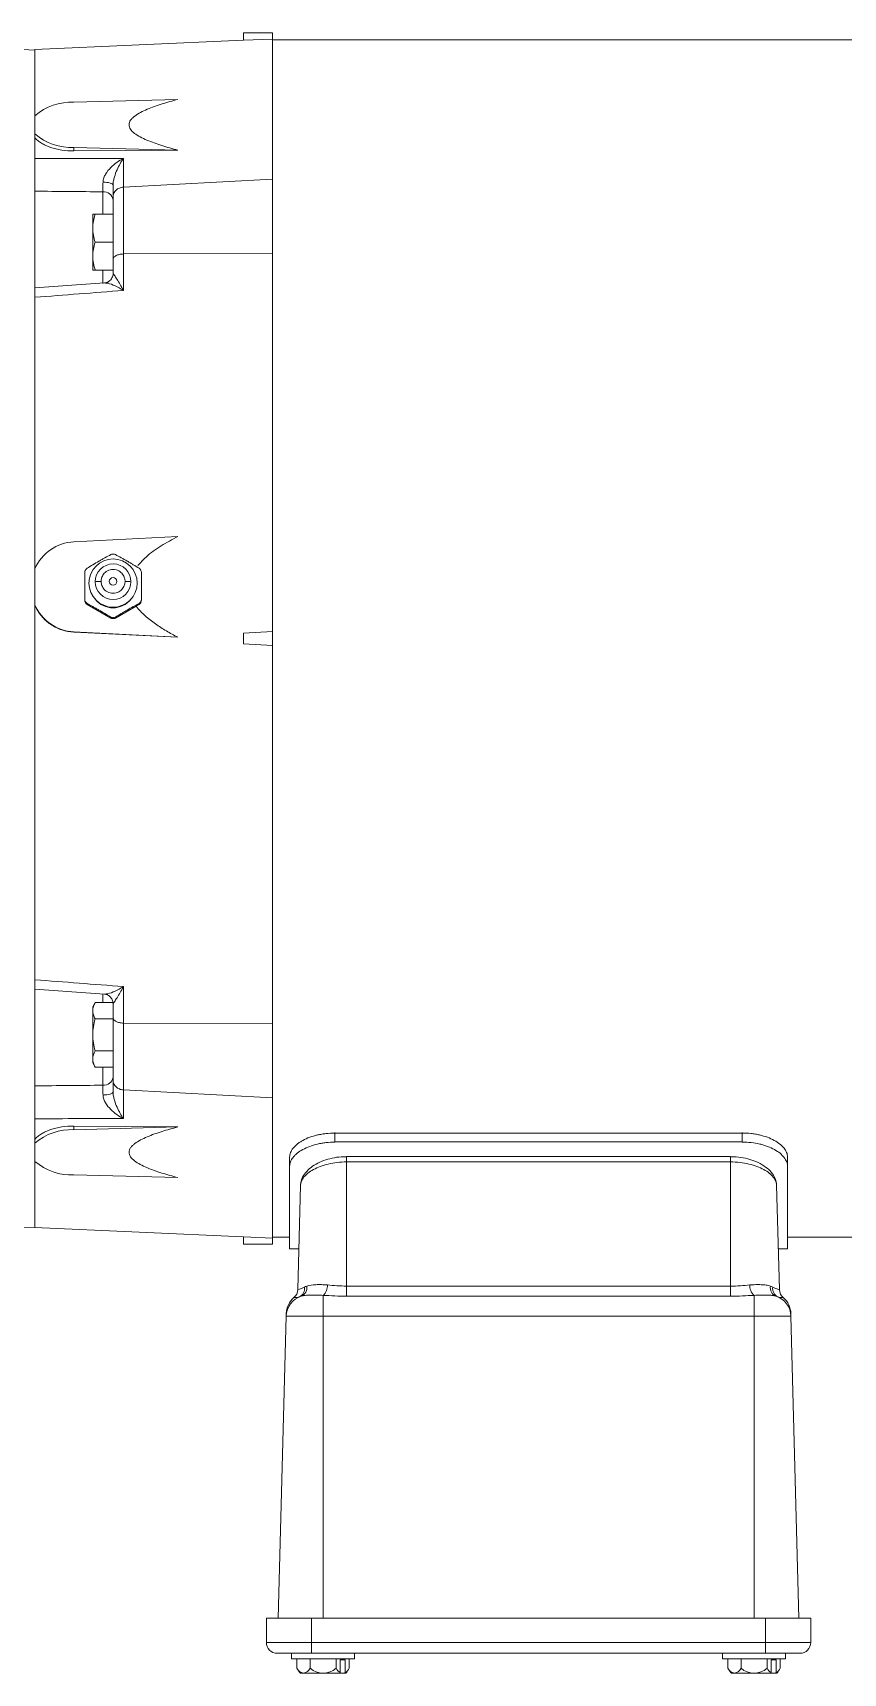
# Paper-space layout '_Top' of a CAD drawing. Header units: inches. Extents: x -11.6 to 6.2, y -5.7 to 3.6.
# Drawn here: x -6.07 to -1.6, y -5.71 to 3.35 of the extents above; entities that cross this region are included whole.
import ezdxf

# ---------------------------------------------------------------- set-up
doc = ezdxf.new("R2010")
doc.units = ezdxf.units.IN
doc.header["$MEASUREMENT"] = 0

psp = doc.layouts.new('_Top')

# ---------------------------------------------------------------- linework, layer by layer
at = {"color": 7, "linetype": 'Continuous', "lineweight": 15}
for p, q in [((-6.062, 3.25), (-6.6244, 3.2795)), ((-4.91, 3.3039), (-6.062, 3.253)), ((-4.91, 3.3038), (-4.91, 3.345)), ((-4.91, 3.345), (-4.75, 3.345)), ((-4.75, 3.3108), (-4.91, 3.3038)), ((-4.75, -3.345), (-4.75, 3.345)), ((2.5, 3.306), (-4.75, 3.306)), ((-6.062, 3.253), (-6.062, 2.6516)), ((-5.8461, 2.9619), (-5.2724, 2.977)), ((-6.062, 2.6333), (-6.062, 1.9048)), ((-5.2724, 2.6972), (-5.8461, 2.7123)), ((-5.8461, 2.6923), (-5.8461, 2.7123)), ((-5.2724, 2.6972), (-5.8461, 2.6923)), ((-5.5727, 2.6511), (-5.5727, 2.4926)), ((-5.63, 2.016), (-5.63, 2.504)), ((-5.5731, 2.4926), (-5.5731, 2.1237)), ((-4.75, 2.5364), (-5.5727, 2.4926)), ((-5.7425, 2.0342), (-5.7425, 2.3427)), ((-5.63, 2.3427), (-5.7287, 2.3427)), ((-5.63, 2.1885), (-5.7287, 2.1885)), ((-5.5727, 2.1237), (-4.75, 2.1283)), ((-5.5727, 2.1237), (-5.5727, 1.9223)), ((-5.63, 2.0342), (-5.7287, 2.0342)), ((-5.677, 1.9645), (-6.0622, 1.9358)), ((-6.062, 1.8844), (-6.062, -1.8844)), ((-5.8461, 0.5342), (-5.2724, 0.5642)), ((-5.784, 0.2005), (-5.784, 0.2055)), ((-5.7809, 0.2002), (-5.7809, 0.1952)), ((-5.7737, 0.1882), (-5.7737, 0.1934)), ((-5.6427, 0.1129), (-5.7737, 0.1882)), ((-5.4863, 0.1883), (-5.5025, 0.1789)), ((-5.4863, 0.1934), (-5.4863, 0.1883)), ((-5.4791, 0.1953), (-5.4791, 0.2002)), ((-5.476, 0.2055), (-5.476, 0.2007)), ((-5.6427, 0.118), (-5.6427, 0.1129)), ((-5.6331, 0.1102), (-5.6331, 0.1152)), ((-5.6269, 0.1152), (-5.6269, 0.1102)), ((-5.5025, 0.1789), (-5.6173, 0.1129)), ((-5.6173, 0.1129), (-5.6173, 0.118)), ((-5.2724, 0.0069), (-5.8461, 0.0368)), ((-5.8461, 0.0348), (-5.8461, 0.0368)), ((-5.2724, 0.0069), (-5.8461, 0.0348)), ((-4.75, 0.0384), (-4.91, 0.03)), ((-4.91, 0.03), (-4.91, -0.03)), ((-4.91, -0.03), (-4.75, -0.0384)), ((-6.0621, -1.9355), (-5.6772, -1.9647)), ((-6.062, -1.9048), (-6.062, -2.6333)), ((-5.5727, -1.9223), (-5.5727, -2.1237)), ((-5.7287, -2.0104), (-5.7425, -2.0342)), ((-5.7425, -2.3427), (-5.7425, -2.0342)), ((-5.63, -2.0104), (-5.7287, -2.0104)), ((-5.63, -2.504), (-5.63, -2.016)), ((-5.63, -2.0994), (-5.7287, -2.0994)), ((-5.5731, -2.1237), (-5.5731, -2.4926)), ((-4.75, -2.1283), (-5.5727, -2.1237)), ((-5.7425, -2.3427), (-5.7287, -2.3666)), ((-5.63, -2.2776), (-5.7287, -2.2776)), ((-5.63, -2.3666), (-5.7287, -2.3666)), ((-5.5727, -2.4926), (-4.75, -2.5364)), ((-5.5727, -2.4926), (-5.5727, -2.6511)), ((-6.062, -2.6516), (-6.062, -3.253)), ((-5.8461, -2.6923), (-5.2724, -2.6972)), ((-5.8461, -2.6923), (-5.8461, -2.7123)), ((-5.8461, -2.7123), (-5.2724, -2.6972)), ((-4.405, -2.7809), (-4.405, -2.7281)), ((-4.405, -2.7316), (-2.155, -2.7316)), ((-2.155, -2.7802), (-4.405, -2.7802)), ((-2.155, -2.7802), (-2.155, -2.7288)), ((-4.655, -2.9154), (-4.655, -2.8633)), ((-2.22, -2.8611), (-4.34, -2.8611)), ((-4.34, -2.8611), (-4.34, -3.6317)), ((-2.22, -2.8903), (-4.34, -2.8903)), ((-2.22, -3.6317), (-2.22, -2.8611)), ((-1.905, -3.371), (-1.905, -2.8633)), ((-5.2724, -2.977), (-5.8461, -2.9619)), ((-4.655, -3.371), (-4.655, -2.9154)), ((-4.6099, -3.5956), (-4.5947, -3.0183)), ((-1.9653, -3.0183), (-1.9501, -3.5956)), ((-6.1451, -3.2544), (-6.062, -3.25)), ((-6.062, -3.253), (-4.91, -3.3039)), ((-4.91, -3.3038), (-4.75, -3.3108)), ((-4.91, -3.3038), (-4.91, -3.345)), ((-4.75, -3.345), (-4.91, -3.345)), ((-4.75, -3.306), (-4.655, -3.306)), ((-1.905, -3.306), (2.5, -3.306)), ((-4.655, -3.371), (-4.604, -3.371)), ((-1.956, -3.371), (-1.905, -3.371)), ((-4.34, -3.5762), (-2.22, -3.5762)), ((-4.47, -3.6273), (-4.47, -5.4108)), ((-2.22, -3.6317), (-4.34, -3.6317)), ((-2.09, -3.6273), (-2.09, -5.4108)), ((-4.6738, -3.7427), (-4.7175, -5.4108)), ((-1.8862, -3.7427), (-4.6738, -3.7427)), ((-1.8862, -3.7427), (-1.8425, -5.4108)), ((-4.7835, -5.4108), (-1.7765, -5.4108)), ((-4.7835, -5.5438), (-4.7835, -5.4108)), ((-4.5335, -5.4108), (-4.5335, -5.6038)), ((-2.0265, -5.6038), (-2.0265, -5.4108)), ((-1.7765, -5.4108), (-1.7765, -5.5438)), ((-4.7835, -5.5438), (-1.7765, -5.5438)), ((-1.8365, -5.6038), (-4.7235, -5.6038)), ((-4.644, -5.6038), (-4.644, -5.6348)), ((-4.296, -5.6348), (-4.296, -5.6038)), ((-2.264, -5.6038), (-2.264, -5.6348)), ((-1.916, -5.6348), (-1.916, -5.6038)), ((-4.644, -5.6348), (-4.296, -5.6348)), ((-4.6143, -5.6868), (-4.6143, -5.6348)), ((-4.5422, -5.6868), (-4.5422, -5.6348)), ((-4.3978, -5.6868), (-4.3978, -5.6348)), ((-4.3752, -5.6398), (-4.3482, -5.6398)), ((-4.3752, -5.7105), (-4.3752, -5.6398)), ((-4.3482, -5.6398), (-4.3482, -5.7105)), ((-4.3257, -5.6868), (-4.3257, -5.6348)), ((-2.264, -5.6348), (-1.916, -5.6348)), ((-2.2343, -5.6868), (-2.2343, -5.6348)), ((-2.1622, -5.6868), (-2.1622, -5.6348)), ((-2.0178, -5.6868), (-2.0178, -5.6348)), ((-1.9952, -5.6398), (-1.9682, -5.6398)), ((-1.9952, -5.7105), (-1.9952, -5.6398)), ((-1.9682, -5.6398), (-1.9682, -5.7105)), ((-1.9457, -5.6868), (-1.9457, -5.6348)), ((-4.345, -5.7138), (-4.595, -5.7138)), ((-1.965, -5.7138), (-2.215, -5.7138))]:
    psp.add_line(p, q, dxfattribs=at)
at = {"color": 8, "linetype": 'Continuous', "lineweight": 15}
for p, q in [((-5.6869, 2.3427), (-5.6869, 2.4669)), ((-5.6869, 1.9597), (-5.6869, 2.0342)), ((-5.6869, -2.0104), (-5.6869, -1.9618)), ((-5.6869, -2.4669), (-5.6869, -2.3666))]:
    psp.add_line(p, q, dxfattribs=at)
at = {"color": 7, "linetype": 'Continuous', "lineweight": 15, "flags": 128}
for points in [[(-5.6856, 2.5207), (-5.6746, 2.5202), (-5.664, 2.5191), (-5.6544, 2.5175), (-5.6461, 2.5154), (-5.6392, 2.5129), (-5.6342, 2.5102), (-5.631, 2.5071), (-5.63, 2.504)], [(-5.6856, -2.5207), (-5.6746, -2.5202), (-5.664, -2.5191), (-5.6544, -2.5175), (-5.6461, -2.5154), (-5.6392, -2.5129), (-5.6342, -2.5102), (-5.631, -2.5071), (-5.63, -2.504)]]:
    psp.add_lwpolyline(points, dxfattribs=at)
at = {"color": 7, "linetype": 'Continuous', "lineweight": 15}
psp.add_circle((-5.63, 0.3156), 0.0211, dxfattribs=at)
for centre, radius, start, end in [((-5.8601, 2.6529), 0.3094, 87.41159, 130.74755), ((-5.8601, 3.0213), 0.3094, 229.25245, 272.58841), ((-5.682, 2.4143), 0.0528, 9.85779, 95.22622), ((-5.8333, 0.2846), 0.25, 92.93744, 156.20644), ((-5.63, 0.2892), 0.1767, 89.00635, 90.99365), ((-5.6309, 0.2903), 0.1752, 148.90598, 150.90466), ((-5.63, 0.3058), 0.1334, 0.16532, 179.83468), ((-5.63, 0.3134), 0.0985, 0.17579, 179.82421), ((-5.6291, 0.2903), 0.1752, 29.09534, 31.09402), ((-5.63, 0.3065), 0.1334, 180.16532, 359.83468), ((-5.63, 0.314), 0.0985, 180.17579, 359.82421), ((-5.8333, 0.2865), 0.25, 203.79356, 267.06256), ((-5.6309, 0.2907), 0.1752, 209.09534, 211.09402), ((-5.6309, 0.2857), 0.1752, 209.09534, 211.09402), ((-5.6291, 0.2907), 0.1752, 328.90598, 330.90466), ((-5.63, 0.2918), 0.1767, 269.00635, 270.99365), ((-5.63, 0.2869), 0.1767, 269.00636, 270.99364), ((-5.682, -2.4143), 0.0528, 264.77378, 350.14221), ((-5.8601, -3.0213), 0.3094, 87.41159, 130.74755), ((-5.8601, -2.6529), 0.3094, 229.25245, 272.58841), ((-4.6698, -3.594), 0.06, 310.2691, 358.5), ((-4.6239, -3.5893), 0.0515, 296.2527, 8.20701), ((-4.6103, -3.5845), 0.051, 292.70059, 9.57332), ((-4.5162, -3.5747), 0.0701, 311.26292, 4.07609), ((-2.0438, -3.5747), 0.0701, 175.92391, 228.73708), ((-1.9497, -3.5845), 0.051, 170.42668, 247.29941), ((-1.9361, -3.5893), 0.0515, 171.79299, 243.7473), ((-1.8902, -3.594), 0.06, 181.5, 229.7309), ((-4.5539, -3.7458), 0.12, 107.83246, 178.5), ((-4.5535, -3.7313), 0.12, 130.2691, 178.5), ((-2.0061, -3.7458), 0.12, 1.5, 72.16754), ((-2.0065, -3.7313), 0.12, 1.5, 49.7309), ((-4.7235, -5.5438), 0.06, 180, 270), ((-1.8365, -5.5438), 0.06, 270, 0), ((-4.47, -5.6038), 0.1665, 209.90545, 221.34778), ((-4.5728, -5.6689), 0.0453, 203.38329, 263.03837), ((-4.5837, -5.6689), 0.0453, 276.96163, 336.61671), ((-4.47, -5.6038), 0.11, 228.99842, 311.00158), ((-4.3463, -5.6601), 0.0581, 207.37252, 240.06233), ((-4.3772, -5.6601), 0.0581, 299.93767, 332.62748), ((-4.47, -5.6038), 0.1665, 318.65222, 330.09455), ((-2.09, -5.6038), 0.1665, 209.90545, 221.34778), ((-2.1928, -5.6689), 0.0453, 203.38329, 263.03837), ((-2.2037, -5.6689), 0.0453, 276.96163, 336.61671), ((-2.09, -5.6038), 0.11, 228.99842, 311.00158), ((-1.9663, -5.6601), 0.0581, 207.37252, 240.06233), ((-1.9972, -5.6601), 0.0581, 299.93767, 332.62748), ((-2.09, -5.6038), 0.1665, 318.65222, 330.09455), ((-4.5037, -5.6156), 0.1597, 322.0284, 323.54488), ((-4.4767, -5.6156), 0.1597, 322.0284, 323.54488), ((-2.1237, -5.6156), 0.1597, 322.0284, 323.54488), ((-2.0967, -5.6156), 0.1597, 322.0284, 323.54488)]:
    psp.add_arc(centre, radius, start, end, dxfattribs=at)
at = {"color": 8, "linetype": 'Continuous', "lineweight": 15}
psp.add_arc((-5.63, 0.2956), 0.1263, 218.70781, 321.29219, dxfattribs=at)
at = {"color": 7, "linetype": 'Continuous', "lineweight": 15}
for points, knots in [([(-5.2724, 2.6972), (-5.3025, 2.705), (-5.332, 2.7133), (-5.3893, 2.7315), (-5.4171, 2.7413), (-5.4557, 2.7578), (-5.4681, 2.7636), (-5.4913, 2.7761), (-5.5019, 2.7828), (-5.5204, 2.7969), (-5.5283, 2.8046), (-5.5365, 2.8167), (-5.5386, 2.8208), (-5.5414, 2.8292), (-5.5421, 2.8335), (-5.5419, 2.8419), (-5.5411, 2.8461), (-5.5381, 2.8545), (-5.5358, 2.8586), (-5.5302, 2.8666), (-5.5268, 2.8705), (-5.519, 2.878), (-5.5147, 2.8817), (-5.5005, 2.8924), (-5.4898, 2.8989), (-5.4668, 2.9112), (-5.4543, 2.917), (-5.4155, 2.9335), (-5.3881, 2.9431), (-5.3314, 2.961), (-5.3022, 2.9692), (-5.2724, 2.977)], [0, 0, 0, 0, 0.125, 0.125, 0.25, 0.25, 0.3125, 0.3125, 0.375, 0.375, 0.4375, 0.4375, 0.46875, 0.46875, 0.5, 0.5, 0.53125, 0.53125, 0.5625, 0.5625, 0.59375, 0.59375, 0.625, 0.625, 0.6875, 0.6875, 0.75, 0.75, 0.875, 0.875, 1, 1, 1, 1]), ([(-5.8461, 2.6923), (-5.8693, 2.6921), (-5.8918, 2.6937), (-5.9245, 2.6988), (-5.9353, 2.7009), (-5.9558, 2.7059), (-5.9657, 2.7088), (-5.9846, 2.7153), (-5.9936, 2.719), (-6.0107, 2.7269), (-6.0186, 2.7312), (-6.0332, 2.7402), (-6.0399, 2.745), (-6.052, 2.755), (-6.0574, 2.7603), (-6.062, 2.7657)], [0, 0, 0, 0, 0.25, 0.25, 0.375, 0.375, 0.5, 0.5, 0.625, 0.625, 0.75, 0.75, 0.875, 0.875, 1, 1, 1, 1]), ([(-5.6856, 2.5207), (-5.6855, 2.5283), (-5.684, 2.5359), (-5.679, 2.5508), (-5.6755, 2.5579), (-5.6636, 2.578), (-5.6535, 2.5901), (-5.6321, 2.6114), (-5.6206, 2.6209), (-5.597, 2.6377), (-5.5848, 2.6449), (-5.5727, 2.6511)], [0, 0, 0, 0, 0.125, 0.125, 0.25, 0.25, 0.5, 0.5, 0.75, 0.75, 1, 1, 1, 1]), ([(-5.63, 2.504), (-5.63, 2.512), (-5.6291, 2.5198), (-5.6264, 2.5349), (-5.6246, 2.5422), (-5.6185, 2.5633), (-5.6135, 2.5764), (-5.5973, 2.6127), (-5.585, 2.6336), (-5.5727, 2.6511)], [0, 0, 0, 0, 0.125, 0.125, 0.25, 0.25, 0.5, 0.5, 1, 1, 1, 1]), ([(-5.6869, 2.4669), (-5.6866, 2.4743), (-5.6863, 2.4825), (-5.6859, 2.5006), (-5.6857, 2.5104), (-5.6856, 2.5207)], [0, 0, 0, 0, 0.5, 0.5, 1, 1, 1, 1]), ([(-5.5731, 2.4926), (-5.5809, 2.4922), (-5.5884, 2.4906), (-5.5988, 2.4862), (-5.6021, 2.4845), (-5.6082, 2.4806), (-5.6111, 2.4783), (-5.6189, 2.4709), (-5.623, 2.4651), (-5.6272, 2.4557), (-5.6282, 2.4525), (-5.6296, 2.4458), (-5.63, 2.4424), (-5.63, 2.439)], [0, 0, 0, 0, 0.25, 0.25, 0.375, 0.375, 0.5, 0.5, 0.75, 0.75, 0.875, 0.875, 1, 1, 1, 1]), ([(-5.7425, 2.3427), (-5.7425, 2.3427), (-5.7412, 2.3427), (-5.7364, 2.3427), (-5.7329, 2.3427), (-5.7287, 2.3427)], [0, 0, 0, 0, 0.5, 0.5, 1, 1, 1, 1]), ([(-5.7425, 2.2656), (-5.7425, 2.2525), (-5.7412, 2.2395), (-5.7364, 2.2138), (-5.7329, 2.2011), (-5.7287, 2.1885)], [0, 0, 0, 0, 0.5, 0.5, 1, 1, 1, 1]), ([(-5.7287, 2.1885), (-5.7329, 2.1759), (-5.7364, 2.1631), (-5.7412, 2.1374), (-5.7425, 2.1244), (-5.7425, 2.1114)], [0, 0, 0, 0, 0.5, 0.5, 1, 1, 1, 1]), ([(-5.7425, 2.1114), (-5.7425, 2.0983), (-5.7412, 2.0851), (-5.7363, 2.0594), (-5.7329, 2.0467), (-5.7287, 2.0342)], [0, 0, 0, 0, 0.5, 0.5, 1, 1, 1, 1]), ([(-5.5731, 2.1237), (-5.5809, 2.1235), (-5.5884, 2.1226), (-5.5988, 2.1201), (-5.6021, 2.1192), (-5.6082, 2.117), (-5.6111, 2.1157), (-5.6189, 2.1116), (-5.623, 2.1084), (-5.6272, 2.1033), (-5.6282, 2.1015), (-5.6296, 2.0978), (-5.63, 2.096), (-5.63, 2.0941)], [0, 0, 0, 0, 0.25, 0.25, 0.375, 0.375, 0.5, 0.5, 0.75, 0.75, 0.875, 0.875, 1, 1, 1, 1]), ([(-5.6303, 2.015), (-5.6302, 2.0144), (-5.6295, 2.0074), (-5.6351, 1.9901), (-5.6496, 1.9733), (-5.6664, 1.9652), (-5.6737, 1.9645), (-5.6765, 1.9643)], [0, 0, 0, 0, 0.028884, 0.314901, 0.615895, 0.854896, 1, 1, 1, 1]), ([(-5.63, 2.016), (-5.63, 2.0158), (-5.6291, 2.0146), (-5.6264, 2.0109), (-5.6246, 2.0084), (-5.6185, 1.9996), (-5.6135, 1.992), (-5.5973, 1.9664), (-5.585, 1.9454), (-5.5727, 1.9223)], [0, 0, 0, 0, 0.125, 0.125, 0.25, 0.25, 0.5, 0.5, 1, 1, 1, 1]), ([(-6.062, 1.9336), (-6.062, 1.9335), (-6.062, 1.9333), (-6.062, 1.9206), (-6.062, 1.9085), (-6.062, 1.9048)], [0, 0, 0, 0, 0.336855, 0.795509, 1, 1, 1, 1]), ([(-5.4927, 0.4025), (-5.4783, 0.4188), (-5.4409, 0.4611), (-5.3646, 0.5136), (-5.3033, 0.5472), (-5.2724, 0.5642)], [0, 0, 0, 0, 0.236474, 0.615043, 1, 1, 1, 1]), ([(-5.6427, 0.4634), (-5.6532, 0.4578), (-5.6638, 0.4521), (-5.6801, 0.4431), (-5.6856, 0.44), (-5.6968, 0.4337), (-5.7025, 0.4305), (-5.7195, 0.4207), (-5.7307, 0.4142), (-5.7525, 0.4011), (-5.7633, 0.3945), (-5.7737, 0.388)], [0, 0, 0, 0, 0.25, 0.25, 0.375, 0.375, 0.5, 0.5, 0.75, 0.75, 1, 1, 1, 1]), ([(-5.4863, 0.388), (-5.4967, 0.3945), (-5.5073, 0.4009), (-5.5236, 0.4107), (-5.5291, 0.414), (-5.5403, 0.4206), (-5.5461, 0.4239), (-5.5631, 0.4337), (-5.5742, 0.4399), (-5.596, 0.452), (-5.6068, 0.4578), (-5.6173, 0.4634)], [0, 0, 0, 0, 0.25, 0.25, 0.375, 0.375, 0.5, 0.5, 0.75, 0.75, 1, 1, 1, 1]), ([(-5.7865, 0.366), (-5.7865, 0.3545), (-5.7865, 0.3427), (-5.7865, 0.3243), (-5.7865, 0.318), (-5.7865, 0.3053), (-5.7865, 0.2988), (-5.7865, 0.2792), (-5.7865, 0.2663), (-5.7865, 0.2406), (-5.7865, 0.2278), (-5.7865, 0.2154)], [0, 0, 0, 0, 0.25, 0.25, 0.375, 0.375, 0.5, 0.5, 0.75, 0.75, 1, 1, 1, 1]), ([(-5.696, 0.3156), (-5.696, 0.3211), (-5.6953, 0.3273), (-5.6913, 0.3407), (-5.688, 0.348), (-5.6775, 0.362), (-5.6702, 0.3687), (-5.6519, 0.3784), (-5.641, 0.3813), (-5.619, 0.3813), (-5.6081, 0.3784), (-5.5898, 0.3687), (-5.5825, 0.362), (-5.572, 0.348), (-5.5687, 0.3407), (-5.5647, 0.3273), (-5.564, 0.3211), (-5.564, 0.3156)], [0, 0, 0, 0, 0.125, 0.125, 0.25, 0.25, 0.375, 0.375, 0.5, 0.5, 0.625, 0.625, 0.75, 0.75, 0.875, 0.875, 1, 1, 1, 1]), ([(-5.4735, 0.2154), (-5.4735, 0.2278), (-5.4735, 0.2404), (-5.4735, 0.2596), (-5.4735, 0.266), (-5.4735, 0.279), (-5.4735, 0.2857), (-5.4735, 0.3052), (-5.4735, 0.3179), (-5.4735, 0.3425), (-5.4735, 0.3545), (-5.4735, 0.366)], [0, 0, 0, 0, 0.25, 0.25, 0.375, 0.375, 0.5, 0.5, 0.75, 0.75, 1, 1, 1, 1]), ([(-5.696, 0.3156), (-5.7025, 0.3156), (-5.7097, 0.3154), (-5.7215, 0.3147), (-5.7261, 0.3142), (-5.7285, 0.3137)], [0, 0, 0, 0, 0.5, 0.5, 1, 1, 1, 1]), ([(-5.564, 0.3156), (-5.564, 0.3101), (-5.5647, 0.3039), (-5.5687, 0.2905), (-5.572, 0.2832), (-5.5825, 0.2692), (-5.5898, 0.2625), (-5.6081, 0.2528), (-5.619, 0.2499), (-5.641, 0.2499), (-5.6519, 0.2528), (-5.6702, 0.2625), (-5.6775, 0.2692), (-5.688, 0.2832), (-5.6913, 0.2905), (-5.6953, 0.3039), (-5.696, 0.3101), (-5.696, 0.3156)], [0, 0, 0, 0, 0.125, 0.125, 0.25, 0.25, 0.375, 0.375, 0.5, 0.5, 0.625, 0.625, 0.75, 0.75, 0.875, 0.875, 1, 1, 1, 1]), ([(-5.564, 0.3156), (-5.5575, 0.3156), (-5.5503, 0.3154), (-5.5385, 0.3147), (-5.5339, 0.3142), (-5.5315, 0.3137)], [0, 0, 0, 0, 0.5, 0.5, 1, 1, 1, 1]), ([(-5.8461, 0.0348), (-5.8693, 0.0359), (-5.8918, 0.0402), (-5.9245, 0.0513), (-5.9353, 0.0558), (-5.9558, 0.0661), (-5.9657, 0.0719), (-5.9846, 0.0849), (-5.9936, 0.0921), (-6.0107, 0.1078), (-6.0186, 0.1161), (-6.0332, 0.1337), (-6.0399, 0.143), (-6.052, 0.1627), (-6.0574, 0.173), (-6.062, 0.1835)], [0, 0, 0, 0, 0.25, 0.25, 0.375, 0.375, 0.5, 0.5, 0.625, 0.625, 0.75, 0.75, 0.875, 0.875, 1, 1, 1, 1]), ([(-5.7737, 0.1934), (-5.7633, 0.1878), (-5.7527, 0.1821), (-5.7364, 0.1731), (-5.7309, 0.17), (-5.7197, 0.1637), (-5.7139, 0.1605), (-5.6969, 0.1507), (-5.6858, 0.1442), (-5.664, 0.1311), (-5.6532, 0.1245), (-5.6427, 0.118)], [0, 0, 0, 0, 0.25, 0.25, 0.375, 0.375, 0.5, 0.5, 0.75, 0.75, 1, 1, 1, 1]), ([(-5.6173, 0.118), (-5.6068, 0.1245), (-5.5962, 0.131), (-5.5799, 0.1408), (-5.5744, 0.144), (-5.5632, 0.1506), (-5.5575, 0.1539), (-5.5405, 0.1637), (-5.5293, 0.17), (-5.5075, 0.182), (-5.4967, 0.1878), (-5.4863, 0.1934)], [0, 0, 0, 0, 0.25, 0.25, 0.375, 0.375, 0.5, 0.5, 0.75, 0.75, 1, 1, 1, 1]), ([(-5.2724, 0.0069), (-5.2938, 0.018), (-5.315, 0.0295), (-5.3565, 0.0541), (-5.3769, 0.0671), (-5.4164, 0.0949), (-5.4354, 0.1097), (-5.4712, 0.1419), (-5.4881, 0.1596), (-5.5025, 0.1789)], [0, 0, 0, 0, 0.25, 0.25, 0.5, 0.5, 0.75, 0.75, 1, 1, 1, 1]), ([(-6.062, -1.9335), (-6.062, -1.9334), (-6.062, -1.9332), (-6.062, -1.9206), (-6.062, -1.9085), (-6.062, -1.9048)], [0, 0, 0, 0, 0.333445, 0.794457, 1, 1, 1, 1]), ([(-5.6764, -1.9643), (-5.6741, -1.9644), (-5.6669, -1.965), (-5.6503, -1.9727), (-5.636, -1.989), (-5.6297, -2.0061), (-5.6304, -2.0144), (-5.6306, -2.0165)], [0, 0, 0, 0, 0.121236, 0.380974, 0.647565, 0.911344, 1, 1, 1, 1]), ([(-5.63, -2.016), (-5.63, -2.0158), (-5.6291, -2.0146), (-5.6264, -2.0109), (-5.6246, -2.0084), (-5.6185, -1.9996), (-5.6135, -1.992), (-5.5973, -1.9664), (-5.585, -1.9454), (-5.5727, -1.9223)], [0, 0, 0, 0, 0.125, 0.125, 0.25, 0.25, 0.5, 0.5, 1, 1, 1, 1]), ([(-5.7425, -2.0549), (-5.7425, -2.0474), (-5.7412, -2.0397), (-5.7363, -2.0249), (-5.7329, -2.0176), (-5.7287, -2.0104)], [0, 0, 0, 0, 0.5, 0.5, 1, 1, 1, 1]), ([(-5.7287, -2.0994), (-5.7329, -2.0922), (-5.7364, -2.0848), (-5.7412, -2.0699), (-5.7425, -2.0624), (-5.7425, -2.0549)], [0, 0, 0, 0, 0.5, 0.5, 1, 1, 1, 1]), ([(-5.5731, -2.1237), (-5.5809, -2.1235), (-5.5884, -2.1226), (-5.5988, -2.1201), (-5.6021, -2.1192), (-5.6082, -2.117), (-5.6111, -2.1157), (-5.6189, -2.1116), (-5.623, -2.1084), (-5.6272, -2.1033), (-5.6282, -2.1015), (-5.6296, -2.0978), (-5.63, -2.096), (-5.63, -2.0941)], [0, 0, 0, 0, 0.25, 0.25, 0.375, 0.375, 0.5, 0.5, 0.75, 0.75, 0.875, 0.875, 1, 1, 1, 1]), ([(-5.7425, -2.1885), (-5.7425, -2.2036), (-5.7412, -2.2187), (-5.7364, -2.2484), (-5.7329, -2.263), (-5.7287, -2.2776)], [0, 0, 0, 0, 0.5, 0.5, 1, 1, 1, 1]), ([(-5.7425, -2.3221), (-5.7425, -2.3296), (-5.7412, -2.3372), (-5.7364, -2.352), (-5.7329, -2.3593), (-5.7287, -2.3666)], [0, 0, 0, 0, 0.5, 0.5, 1, 1, 1, 1]), ([(-5.5731, -2.4926), (-5.5809, -2.4922), (-5.5884, -2.4906), (-5.5988, -2.4862), (-5.6021, -2.4845), (-5.6082, -2.4806), (-5.6111, -2.4783), (-5.6189, -2.4709), (-5.623, -2.4651), (-5.6272, -2.4557), (-5.6282, -2.4525), (-5.6296, -2.4458), (-5.63, -2.4424), (-5.63, -2.439)], [0, 0, 0, 0, 0.25, 0.25, 0.375, 0.375, 0.5, 0.5, 0.75, 0.75, 0.875, 0.875, 1, 1, 1, 1]), ([(-5.6856, -2.5207), (-5.6857, -2.5104), (-5.6859, -2.5006), (-5.6863, -2.4825), (-5.6866, -2.4743), (-5.6869, -2.4669)], [0, 0, 0, 0, 0.5, 0.5, 1, 1, 1, 1]), ([(-5.6856, -2.5207), (-5.6855, -2.5283), (-5.684, -2.5359), (-5.679, -2.5508), (-5.6755, -2.5579), (-5.6636, -2.578), (-5.6535, -2.5901), (-5.6321, -2.6114), (-5.6206, -2.6209), (-5.597, -2.6377), (-5.5848, -2.6449), (-5.5727, -2.6511)], [0, 0, 0, 0, 0.125, 0.125, 0.25, 0.25, 0.5, 0.5, 0.75, 0.75, 1, 1, 1, 1]), ([(-5.63, -2.504), (-5.63, -2.512), (-5.6291, -2.5198), (-5.6264, -2.5349), (-5.6246, -2.5422), (-5.6185, -2.5633), (-5.6135, -2.5764), (-5.5973, -2.6127), (-5.585, -2.6336), (-5.5727, -2.6511)], [0, 0, 0, 0, 0.125, 0.125, 0.25, 0.25, 0.5, 0.5, 1, 1, 1, 1]), ([(-6.062, -2.7657), (-6.0574, -2.7603), (-6.052, -2.755), (-6.0399, -2.745), (-6.0332, -2.7402), (-6.0186, -2.7312), (-6.0107, -2.7269), (-5.9936, -2.7189), (-5.9846, -2.7153), (-5.9657, -2.7088), (-5.9558, -2.7059), (-5.9353, -2.7009), (-5.9245, -2.6988), (-5.8918, -2.6937), (-5.8693, -2.6921), (-5.8461, -2.6923)], [0, 0, 0, 0, 0.125, 0.125, 0.25, 0.25, 0.375, 0.375, 0.5, 0.5, 0.625, 0.625, 0.75, 0.75, 1, 1, 1, 1]), ([(-5.2724, -2.977), (-5.3025, -2.9691), (-5.332, -2.9609), (-5.3893, -2.9427), (-5.4171, -2.9329), (-5.4557, -2.9164), (-5.4681, -2.9106), (-5.4913, -2.8981), (-5.5019, -2.8914), (-5.5204, -2.8773), (-5.5283, -2.8696), (-5.5365, -2.8575), (-5.5386, -2.8534), (-5.5414, -2.845), (-5.5421, -2.8407), (-5.5419, -2.8323), (-5.5411, -2.8281), (-5.5381, -2.8197), (-5.5358, -2.8155), (-5.5302, -2.8076), (-5.5268, -2.8037), (-5.519, -2.7961), (-5.5147, -2.7925), (-5.5005, -2.7818), (-5.4898, -2.7753), (-5.4668, -2.763), (-5.4543, -2.7572), (-5.4155, -2.7407), (-5.3881, -2.7311), (-5.3314, -2.7132), (-5.3022, -2.705), (-5.2724, -2.6972)], [0, 0, 0, 0, 0.125, 0.125, 0.25, 0.25, 0.3125, 0.3125, 0.375, 0.375, 0.4375, 0.4375, 0.46875, 0.46875, 0.5, 0.5, 0.53125, 0.53125, 0.5625, 0.5625, 0.59375, 0.59375, 0.625, 0.625, 0.6875, 0.6875, 0.75, 0.75, 0.875, 0.875, 1, 1, 1, 1]), ([(-4.655, -2.8633), (-4.6549, -2.8551), (-4.6532, -2.8469), (-4.6484, -2.8347), (-4.6464, -2.8306), (-4.6416, -2.8225), (-4.6388, -2.8184), (-4.6293, -2.8066), (-4.6216, -2.799), (-4.608, -2.7881), (-4.6031, -2.7846), (-4.5927, -2.7777), (-4.5872, -2.7745), (-4.5699, -2.7651), (-4.5573, -2.7594), (-4.53, -2.7494), (-4.5156, -2.7451), (-4.4931, -2.7399), (-4.4854, -2.7384), (-4.4698, -2.7357), (-4.4618, -2.7346), (-4.4377, -2.7319), (-4.4214, -2.731), (-4.405, -2.731)], [0, 0, 0, 0, 0.125, 0.125, 0.1875, 0.1875, 0.25, 0.25, 0.375, 0.375, 0.4375, 0.4375, 0.5, 0.5, 0.625, 0.625, 0.75, 0.75, 0.8125, 0.8125, 0.875, 0.875, 1, 1, 1, 1]), ([(-4.405, -2.7809), (-4.4215, -2.7809), (-4.4378, -2.7818), (-4.4618, -2.7845), (-4.4697, -2.7856), (-4.4855, -2.7883), (-4.4933, -2.7899), (-4.516, -2.7952), (-4.5304, -2.7996), (-4.5576, -2.8097), (-4.5705, -2.8156), (-4.5936, -2.8283), (-4.6039, -2.8352), (-4.6176, -2.8463), (-4.6219, -2.8501), (-4.6296, -2.8578), (-4.633, -2.8617), (-4.6423, -2.8737), (-4.6471, -2.882), (-4.6535, -2.8987), (-4.655, -2.9071), (-4.655, -2.9154)], [0, 0, 0, 0, 0.125, 0.125, 0.1875, 0.1875, 0.25, 0.25, 0.375, 0.375, 0.5, 0.5, 0.625, 0.625, 0.6875, 0.6875, 0.75, 0.75, 0.875, 0.875, 1, 1, 1, 1]), ([(-2.155, -2.731), (-2.1386, -2.731), (-2.1224, -2.7319), (-2.0985, -2.7345), (-2.0906, -2.7356), (-2.0749, -2.7383), (-2.0672, -2.7398), (-2.0445, -2.7451), (-2.0302, -2.7493), (-2.0031, -2.7593), (-1.9902, -2.765), (-1.9672, -2.7775), (-1.9568, -2.7843), (-1.9431, -2.7952), (-1.9388, -2.799), (-1.9311, -2.8066), (-1.9241, -2.8143), (-1.9185, -2.8223), (-1.9137, -2.8304), (-1.9117, -2.8345), (-1.9068, -2.8468), (-1.9051, -2.8551), (-1.905, -2.8633)], [0, 0, 0, 0, 0.125, 0.125, 0.1875, 0.1875, 0.25, 0.25, 0.375, 0.375, 0.5, 0.5, 0.625, 0.625, 0.6875, 0.6875, 0.75, 0.8125, 0.8125, 0.875, 0.875, 1, 1, 1, 1]), ([(-1.905, -2.9154), (-1.905, -2.9071), (-1.9065, -2.8988), (-1.9112, -2.8863), (-1.9132, -2.8822), (-1.9179, -2.874), (-1.9207, -2.8699), (-1.93, -2.8578), (-1.9377, -2.8501), (-1.9558, -2.8354), (-1.9663, -2.8283), (-1.9894, -2.8156), (-2.002, -2.8099), (-2.0225, -2.8022), (-2.0296, -2.7998), (-2.044, -2.7955), (-2.0514, -2.7935), (-2.074, -2.7882), (-2.0898, -2.7855), (-2.1221, -2.7818), (-2.1385, -2.7809), (-2.155, -2.7809)], [0, 0, 0, 0, 0.125, 0.125, 0.1875, 0.1875, 0.25, 0.25, 0.375, 0.375, 0.5, 0.5, 0.625, 0.625, 0.6875, 0.6875, 0.75, 0.75, 0.875, 0.875, 1, 1, 1, 1]), ([(-4.34, -2.8903), (-4.3577, -2.8903), (-4.375, -2.8913), (-4.4091, -2.8952), (-4.4258, -2.8982), (-4.4572, -2.9056), (-4.472, -2.9102), (-4.4997, -2.9205), (-4.5122, -2.9262), (-4.535, -2.9387), (-4.5452, -2.9454), (-4.5626, -2.9592), (-4.57, -2.9663), (-4.582, -2.981), (-4.5866, -2.9885), (-4.5929, -3.0034), (-4.5946, -3.0109), (-4.5947, -3.0183)], [0, 0, 0, 0, 0.125, 0.125, 0.25, 0.25, 0.375, 0.375, 0.5, 0.5, 0.625, 0.625, 0.75, 0.75, 0.875, 0.875, 1, 1, 1, 1]), ([(-4.34, -2.862), (-4.35, -2.8619), (-4.3773, -2.8616), (-4.4211, -2.8688), (-4.4686, -2.8825), (-4.511, -2.9023), (-4.5473, -2.9275), (-4.5743, -2.9569), (-4.5913, -2.9878), (-4.5933, -3.0088), (-4.5942, -3.0184)], [0, 0, 0, 0, 0.072896, 0.199724, 0.32911, 0.462259, 0.601544, 0.749516, 0.886282, 1, 1, 1, 1]), ([(-1.9666, -3.0168), (-1.967, -3.0093), (-1.9678, -2.9906), (-1.9824, -2.962), (-2.0077, -2.9319), (-2.0441, -2.9049), (-2.0881, -2.8836), (-2.1373, -2.8691), (-2.1815, -2.8616), (-2.2099, -2.8619), (-2.22, -2.862)], [0, 0, 0, 0, 0.089648, 0.223629, 0.366929, 0.516944, 0.665266, 0.791664, 0.925407, 1, 1, 1, 1]), ([(-1.9653, -3.0183), (-1.9654, -3.0109), (-1.9671, -3.0034), (-1.9734, -2.9885), (-1.9779, -2.9811), (-1.99, -2.9663), (-1.9975, -2.9591), (-2.0149, -2.9453), (-2.0249, -2.9387), (-2.0476, -2.9263), (-2.0604, -2.9205), (-2.0878, -2.9102), (-2.1025, -2.9057), (-2.1342, -2.8982), (-2.1507, -2.8953), (-2.1846, -2.8914), (-2.2023, -2.8903), (-2.22, -2.8903)], [0, 0, 0, 0, 0.125, 0.125, 0.25, 0.25, 0.375, 0.375, 0.5, 0.5, 0.625, 0.625, 0.75, 0.75, 0.875, 0.875, 1, 1, 1, 1]), ([(-4.6099, -3.5956), (-4.6099, -3.5956), (-4.6067, -3.5947), (-4.5973, -3.5918), (-4.5934, -3.5905), (-4.5841, -3.5871), (-4.5788, -3.585), (-4.5729, -3.5819)], [0, 0, 0, 0, 0.5, 0.5, 0.75, 0.75, 1, 1, 1, 1]), ([(-4.56, -3.576), (-4.5458, -3.5705), (-4.529, -3.5688), (-4.5, -3.568), (-4.4898, -3.568), (-4.4687, -3.5683), (-4.4577, -3.5687), (-4.4463, -3.5697)], [0, 0, 0, 0, 0.5, 0.5, 0.75, 0.75, 1, 1, 1, 1]), ([(-4.4463, -3.5697), (-4.4295, -3.5711), (-4.4122, -3.5728), (-4.3768, -3.5753), (-4.3584, -3.5762), (-4.34, -3.5762)], [0, 0, 0, 0, 0.5, 0.5, 1, 1, 1, 1]), ([(-2.22, -3.5762), (-2.2016, -3.5762), (-2.1835, -3.5754), (-2.148, -3.5728), (-2.1305, -3.5711), (-2.1137, -3.5697)], [0, 0, 0, 0, 0.5, 0.5, 1, 1, 1, 1]), ([(-2.1137, -3.5697), (-2.1023, -3.5687), (-2.0912, -3.5683), (-2.0702, -3.568), (-2.0601, -3.568), (-2.0409, -3.5685), (-2.0317, -3.5691), (-2.0148, -3.5714), (-2.0071, -3.5733), (-2, -3.576)], [0, 0, 0, 0, 0.25, 0.25, 0.5, 0.5, 0.75, 0.75, 1, 1, 1, 1]), ([(-1.9871, -3.5819), (-1.9812, -3.585), (-1.9759, -3.5871), (-1.9667, -3.5905), (-1.9628, -3.5917), (-1.9533, -3.5947), (-1.9501, -3.5956), (-1.9501, -3.5956)], [0, 0, 0, 0, 0.25, 0.25, 0.5, 0.5, 1, 1, 1, 1]), ([(-4.6011, -3.6355), (-4.605, -3.6372), (-4.6092, -3.638), (-4.6166, -3.6391), (-4.6199, -3.6394), (-4.6281, -3.6398), (-4.6311, -3.6398), (-4.6311, -3.6398)], [0, 0, 0, 0, 0.25, 0.25, 0.5, 0.5, 1, 1, 1, 1]), ([(-4.47, -3.6273), (-4.483, -3.6267), (-4.4957, -3.6264), (-4.5193, -3.6262), (-4.5303, -3.6262), (-4.5457, -3.6264), (-4.5507, -3.6266), (-4.5599, -3.6269), (-4.5643, -3.6272), (-4.5767, -3.6283), (-4.5841, -3.6295), (-4.5906, -3.6316)], [0, 0, 0, 0, 0.25, 0.25, 0.5, 0.5, 0.625, 0.625, 0.75, 0.75, 1, 1, 1, 1]), ([(-4.34, -3.6317), (-4.3621, -3.6317), (-4.384, -3.6312), (-4.4273, -3.6295), (-4.4488, -3.6283), (-4.47, -3.6273)], [0, 0, 0, 0, 0.5, 0.5, 1, 1, 1, 1]), ([(-2.09, -3.6273), (-2.1112, -3.6283), (-2.1327, -3.6295), (-2.176, -3.6312), (-2.1979, -3.6317), (-2.22, -3.6317)], [0, 0, 0, 0, 0.5, 0.5, 1, 1, 1, 1]), ([(-1.9694, -3.6316), (-1.9759, -3.6295), (-1.9832, -3.6283), (-1.9998, -3.6268), (-2.0092, -3.6265), (-2.0295, -3.6262), (-2.0405, -3.6262), (-2.0643, -3.6264), (-2.0771, -3.6267), (-2.09, -3.6273)], [0, 0, 0, 0, 0.25, 0.25, 0.5, 0.5, 0.75, 0.75, 1, 1, 1, 1]), ([(-1.9289, -3.6398), (-1.9289, -3.6398), (-1.9319, -3.6398), (-1.9401, -3.6394), (-1.9434, -3.6391), (-1.9508, -3.638), (-1.955, -3.6372), (-1.9589, -3.6355)], [0, 0, 0, 0, 0.5, 0.5, 0.75, 0.75, 1, 1, 1, 1]), ([(-4.6738, -3.7427), (-4.6738, -3.7427), (-4.6737, -3.739), (-4.6736, -3.7335), (-4.6735, -3.7316), (-4.6735, -3.729), (-4.6735, -3.7282), (-4.6735, -3.7282)], [0, 0, 0, 0, 0.5, 0.5, 0.75, 0.75, 1, 1, 1, 1]), ([(-1.8865, -3.7282), (-1.8865, -3.7282), (-1.8865, -3.729), (-1.8865, -3.7316), (-1.8864, -3.7334), (-1.8863, -3.739), (-1.8862, -3.7427), (-1.8862, -3.7427)], [0, 0, 0, 0, 0.25, 0.25, 0.5, 0.5, 1, 1, 1, 1])]:
    psp.add_open_spline(points, degree=3, knots=knots, dxfattribs=at)
for points in [[(-6.062, 2.6516), (-5.8989, 2.6516), (-5.7358, 2.6514), (-5.5727, 2.6511)], [(-6.062, 2.6516), (-6.062, 2.6463), (-6.062, 2.6401), (-6.062, 2.6333)], [(-5.6869, 2.4669), (-5.8119, 2.4681), (-5.937, 2.4692), (-6.062, 2.4701)], [(-5.5727, 2.4926), (-5.5728, 2.4926), (-5.573, 2.4926), (-5.5731, 2.4926)], [(-5.7287, 2.3427), (-5.7371, 2.3175), (-5.7425, 2.2919), (-5.7425, 2.2656)], [(-5.5731, 2.1237), (-5.573, 2.1237), (-5.5728, 2.1237), (-5.5727, 2.1237)], [(-5.7287, 2.0342), (-5.7371, 2.0342), (-5.7425, 2.0342), (-5.7425, 2.0342)], [(-5.5727, 1.9223), (-5.7358, 1.9095), (-5.8989, 1.8969), (-6.062, 1.8844)], [(-6.062, 1.9048), (-6.062, 1.8988), (-6.062, 1.8919), (-6.062, 1.8844)], [(-5.6427, 0.4634), (-5.64, 0.4648), (-5.6366, 0.4658), (-5.6331, 0.4658)], [(-5.6269, 0.4658), (-5.6234, 0.4658), (-5.62, 0.4648), (-5.6173, 0.4634)], [(-5.7865, 0.366), (-5.7865, 0.3691), (-5.7857, 0.3725), (-5.784, 0.3755)], [(-5.7809, 0.3808), (-5.7791, 0.3838), (-5.7765, 0.3863), (-5.7737, 0.388)], [(-5.4863, 0.388), (-5.4835, 0.3863), (-5.4809, 0.3838), (-5.4791, 0.3808)], [(-5.476, 0.3755), (-5.4743, 0.3725), (-5.4735, 0.3691), (-5.4735, 0.366)], [(-5.784, 0.2055), (-5.7857, 0.2085), (-5.7865, 0.212), (-5.7865, 0.2154)], [(-5.784, 0.2005), (-5.7856, 0.2035), (-5.7865, 0.2068), (-5.7865, 0.2102)], [(-5.7737, 0.1934), (-5.7765, 0.1949), (-5.7791, 0.1972), (-5.7809, 0.2002)], [(-5.7809, 0.1952), (-5.7791, 0.1923), (-5.7767, 0.1899), (-5.7737, 0.1882)], [(-5.4791, 0.2002), (-5.4809, 0.1972), (-5.4835, 0.1949), (-5.4863, 0.1934)], [(-5.4863, 0.1883), (-5.4833, 0.19), (-5.4809, 0.1924), (-5.4791, 0.1953)], [(-5.4791, 0.1953), (-5.4781, 0.1971), (-5.477, 0.1989), (-5.476, 0.2007)], [(-5.4735, 0.2154), (-5.4735, 0.212), (-5.4743, 0.2085), (-5.476, 0.2055)], [(-5.476, 0.2007), (-5.4744, 0.2036), (-5.4735, 0.207), (-5.4735, 0.2104)], [(-5.6331, 0.1152), (-5.6366, 0.1152), (-5.64, 0.1163), (-5.6427, 0.118)], [(-5.6331, 0.1102), (-5.6365, 0.1103), (-5.6398, 0.1112), (-5.6427, 0.1129)], [(-5.6173, 0.118), (-5.62, 0.1163), (-5.6234, 0.1152), (-5.6269, 0.1152)], [(-5.6173, 0.1129), (-5.6202, 0.1112), (-5.6235, 0.1103), (-5.6269, 0.1102)], [(-6.062, -1.8844), (-5.8989, -1.8969), (-5.7358, -1.9095), (-5.5727, -1.9223)], [(-6.062, -1.8844), (-6.062, -1.892), (-6.062, -1.8987), (-6.062, -1.9048)], [(-5.7287, -2.0994), (-5.7371, -2.1286), (-5.7425, -2.1582), (-5.7425, -2.1885)], [(-5.5727, -2.1237), (-5.5728, -2.1237), (-5.573, -2.1237), (-5.5731, -2.1237)], [(-5.7287, -2.2776), (-5.7371, -2.2921), (-5.7425, -2.3069), (-5.7425, -2.3221)], [(-6.062, -2.4701), (-5.937, -2.4692), (-5.8119, -2.4681), (-5.6869, -2.4669)], [(-5.5731, -2.4926), (-5.573, -2.4926), (-5.5728, -2.4926), (-5.5727, -2.4926)], [(-6.062, -2.6333), (-6.062, -2.6401), (-6.062, -2.6463), (-6.062, -2.6516)], [(-5.5727, -2.6511), (-5.7358, -2.6514), (-5.8989, -2.6516), (-6.062, -2.6516)], [(-1.905, -2.9154), (-1.905, -2.898), (-1.905, -2.8807), (-1.905, -2.8633)], [(-4.5729, -3.5819), (-4.5689, -3.5798), (-4.5646, -3.5778), (-4.56, -3.576)], [(-2, -3.576), (-1.9954, -3.5778), (-1.9911, -3.5798), (-1.9871, -3.5819)]]:
    psp.add_open_spline(points, degree=3, dxfattribs=at)
at = {"color": 8, "linetype": 'Continuous', "lineweight": 15}
for points, knots in [([(-5.5727, 1.9223), (-5.5728, 1.9224), (-5.5883, 1.932), (-5.6182, 1.9481), (-5.6558, 1.9627), (-5.671, 1.9633), (-5.6769, 1.9635)], [0, 0, 0, 0, 0.003, 0.392212, 0.764539, 1, 1, 1, 1]), ([(-5.6771, -1.9635), (-5.6711, -1.9633), (-5.6559, -1.9627), (-5.6182, -1.9481), (-5.5883, -1.932), (-5.5728, -1.9224), (-5.5727, -1.9223)], [0, 0, 0, 0, 0.236894, 0.608523, 0.997005, 1, 1, 1, 1])]:
    psp.add_open_spline(points, degree=3, knots=knots, dxfattribs=at)

doc.saveas('drawing.dxf')
